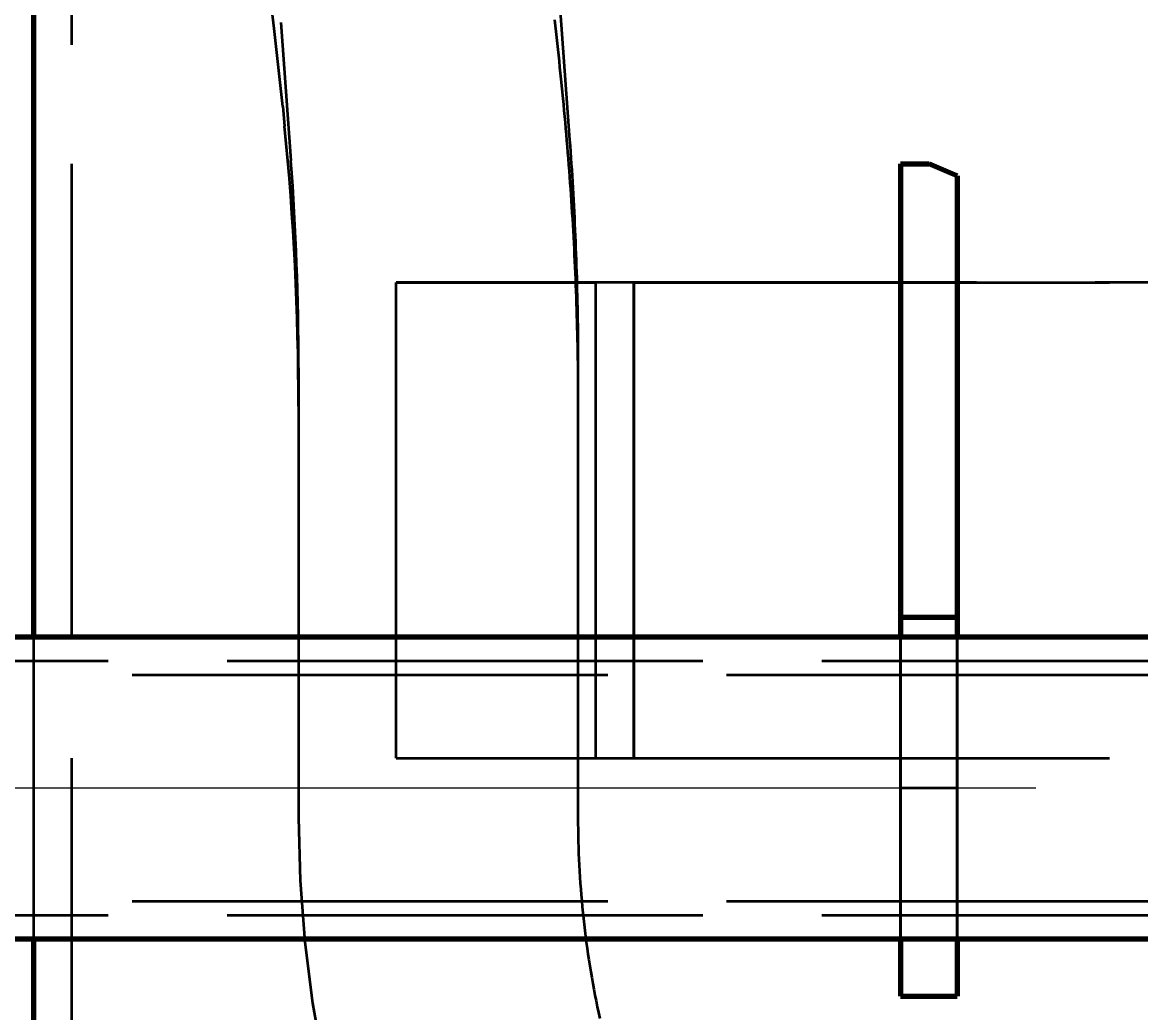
# Model space of a CAD drawing. Header units: millimetres. Extents: x 0 to 2208, y 0 to 420.
# Drawn here: x 76.56 to 85.97, y 156.88 to 165.2 of the extents above; entities that cross this region are included whole.
import ezdxf

# ---------------------------------------------------------------- set-up
doc = ezdxf.new("R2010")
doc.units = ezdxf.units.MM
doc.linetypes.add('IRAM-E-TRAZOS', pattern=[5, 4, -1])
doc.linetypes.add('IRAM-F-TRAZO-PUNTO', pattern=[20, 15, -2, 1, -2])
for name, color, linetype, lineweight in [('01-VISIBLE', 7, 'CONTINUOUS', 70), ('02-OCULTA', 4, 'IRAM-E-TRAZOS', 35), ('03-EJE', 1, 'IRAM-F-TRAZO-PUNTO', 18), ('04-COTA', 3, 'CONTINUOUS', 18)]:
    doc.layers.add(name, color=color, linetype=linetype, lineweight=lineweight)
doc.styles.add('ISO3098', font='isocpeur.ttf')
doc.dimstyles.new('FLAMA-IRAM', dxfattribs={"dimtxt": 3.5, "dimasz": 3.5, "dimexe": 2, "dimexo": 1.5, "dimgap": 1, "dimtad": 1, "dimdec": 1, "dimtxsty": 'ISO3098', "dimblk": 'IRAM_FLECHA', "dimblk1": 'IRAM_FLECHA', "dimblk2": 'IRAM_FLECHA', "dimcen": 2.5, "dimclrd": 256, "dimclre": 256, "dimclrt": 256, "dimazin": 3, "dimtfac": 1, "dimtmove": 0, "dimatfit": 3, "dimlwd": 18, "dimlwe": 18})

# ---------------------------------------------------------------- blocks, each defined once
blk = doc.blocks.new('IRAM_FLECHA')
blk.add_solid([(0, 0), (-1, 0.125), (-1, -0.125)])

msp = doc.modelspace()

# ---------------------------------------------------------------- linework, layer by layer
at = {"layer": '01-VISIBLE'}
for p, q in [((76.6591, 160.0359), (76.6591, 167.8448)), ((83.9466, 164.0159), (83.9466, 160.201)), ((83.9466, 164.0159), (84.1841, 164.0159)), ((84.4216, 163.9137), (84.4216, 160.201)), ((83.9466, 160.201), (83.9466, 160.0359)), ((83.9466, 160.201), (84.4216, 160.201)), ((84.4216, 160.201), (84.4216, 160.0359)), ((73.2841, 160.0359), (107.6841, 160.0359)), ((73.2841, 157.4959), (107.6841, 157.4959)), ((76.6591, 155.0159), (76.6591, 157.4959)), ((83.9466, 157.4959), (83.9466, 157.0159)), ((84.4216, 157.4959), (84.4216, 157.0159)), ((83.9466, 157.0159), (84.4216, 157.0159))]:
    msp.add_line(p, q, dxfattribs=at)
msp.add_lwpolyline([(84.4216, 163.9137), (84.3819, 163.9304), (84.3422, 163.9473), (84.3026, 163.9643), (84.263, 163.9814), (84.2235, 163.9986), (84.1841, 164.0159)], dxfattribs=at)
at = {"layer": '02-OCULTA'}
for p, q in [((76.9791, 155.0159), (76.9791, 204.3159)), ((81.0787, 165.3762), (81.1639, 164.2156)), ((81.0787, 165.3762), (81.1639, 164.2156)), ((78.735, 165.2042), (78.8202, 164.0436)), ((78.735, 165.2042), (78.8202, 164.0436)), ((81.0897, 164.7277), (81.106, 164.564)), ((78.7512, 164.4955), (78.7675, 164.3318)), ((83.9466, 157.0159), (83.9466, 164.0159)), ((84.4216, 157.0159), (84.4216, 163.9137)), ((81.7041, 163.0159), (79.7041, 163.0159)), ((79.7041, 163.0159), (81.3841, 163.0159)), ((79.7041, 159.0159), (79.7041, 163.0159)), ((79.7041, 159.0159), (79.7041, 163.0159)), ((81.3841, 159.0159), (81.3841, 163.0159)), ((81.3841, 159.0159), (81.3841, 163.0159)), ((99.5841, 163.0159), (81.3841, 163.0159)), ((81.7041, 163.0159), (99.2641, 163.0159)), ((81.7041, 159.0159), (81.7041, 163.0159)), ((81.7041, 163.0159), (81.7041, 159.0159)), ((78.8841, 162.2998), (78.8841, 158.5159)), ((78.8841, 162.2998), (78.8841, 158.5159)), ((81.2341, 162.2998), (81.2341, 158.5159)), ((81.2341, 162.2998), (81.2341, 158.5159)), ((78.8841, 161.9779), (78.8841, 158.5159)), ((81.2341, 161.9779), (81.2341, 158.5159)), ((76.6591, 157.4959), (76.6591, 160.0359)), ((83.9466, 160.0359), (83.9466, 158.7659)), ((84.4216, 160.0359), (84.4216, 158.7659)), ((73.2841, 159.8359), (107.6841, 159.8359)), ((67.4841, 159.7184), (113.4841, 159.7184)), ((79.7041, 159.0159), (81.7041, 159.0159)), ((79.7041, 159.0159), (81.3841, 159.0159)), ((81.3841, 159.0159), (99.5841, 159.0159)), ((81.7041, 159.0159), (99.2641, 159.0159)), ((83.9466, 158.7659), (83.9466, 157.4959)), ((83.9466, 158.7659), (84.4216, 158.7659)), ((84.4216, 158.7659), (84.4216, 157.4959)), ((67.4841, 157.8134), (113.4841, 157.8134)), ((73.2841, 157.6959), (107.6841, 157.6959))]:
    msp.add_line(p, q, dxfattribs=at)
for points in [[(81.0372, 165.226), (81.0427, 165.1762), (81.0482, 165.1264), (81.0536, 165.0766), (81.0589, 165.0267), (81.0642, 164.9769), (81.0695, 164.9271), (81.0746, 164.8772), (81.0797, 164.8274), (81.0848, 164.7775), (81.0897, 164.7277)], [(81.106, 164.564), (81.111, 164.5135), (81.1158, 164.4629), (81.1206, 164.4123), (81.1253, 164.3618), (81.1299, 164.3112), (81.1343, 164.2606), (81.1387, 164.21), (81.143, 164.1594), (81.1472, 164.1088), (81.1513, 164.0581), (81.1553, 164.0075), (81.1591, 163.9569), (81.1629, 163.9062), (81.1666, 163.8556), (81.1702, 163.8049), (81.1737, 163.7542), (81.1771, 163.7035), (81.1804, 163.6529), (81.1836, 163.6022), (81.1867, 163.5515), (81.1897, 163.5008), (81.1926, 163.4501), (81.1954, 163.3993), (81.1981, 163.3486), (81.2008, 163.2979), (81.2033, 163.2472), (81.2057, 163.1964), (81.208, 163.1457), (81.2102, 163.095), (81.2123, 163.0442), (81.2144, 162.9935), (81.2163, 162.9427), (81.2181, 162.8919), (81.2198, 162.8412), (81.2214, 162.7904), (81.223, 162.7397), (81.2244, 162.6889), (81.2257, 162.6381), (81.227, 162.5873), (81.2281, 162.5366), (81.2291, 162.4858), (81.2301, 162.435), (81.2309, 162.3842), (81.2316, 162.3334), (81.2323, 162.2826), (81.2328, 162.2318), (81.2333, 162.1811), (81.2336, 162.1303), (81.2339, 162.0795), (81.234, 162.0287), (81.2341, 161.9779)], [(81.1639, 164.2156), (81.1675, 164.1652), (81.1711, 164.1149), (81.1745, 164.0646), (81.1779, 164.0142), (81.1811, 163.9639), (81.1843, 163.9135), (81.1873, 163.8631), (81.1903, 163.8128), (81.1932, 163.7624), (81.1959, 163.712), (81.1986, 163.6616), (81.2012, 163.6112), (81.2037, 163.5608), (81.2061, 163.5104), (81.2083, 163.46), (81.2105, 163.4096), (81.2126, 163.3592), (81.2146, 163.3088), (81.2165, 163.2584), (81.2183, 163.2079), (81.22, 163.1575), (81.2216, 163.1071), (81.2231, 163.0566), (81.2245, 163.0062), (81.2258, 162.9557), (81.2271, 162.9053), (81.2282, 162.8549), (81.2292, 162.8044), (81.2301, 162.754), (81.2309, 162.7035), (81.2317, 162.653), (81.2323, 162.6026), (81.2328, 162.5521), (81.2333, 162.5017), (81.2336, 162.4512), (81.2339, 162.4008), (81.234, 162.3503), (81.2341, 162.2998)], [(81.1639, 164.2156), (81.1675, 164.1652), (81.1711, 164.1149), (81.1745, 164.0646), (81.1779, 164.0142), (81.1811, 163.9639), (81.1843, 163.9135), (81.1873, 163.8631), (81.1903, 163.8128), (81.1932, 163.7624), (81.1959, 163.712), (81.1986, 163.6616), (81.2012, 163.6112), (81.2037, 163.5608), (81.2061, 163.5104), (81.2083, 163.46), (81.2105, 163.4096), (81.2126, 163.3592), (81.2146, 163.3088), (81.2165, 163.2584), (81.2183, 163.2079), (81.22, 163.1575), (81.2216, 163.1071), (81.2231, 163.0566), (81.2245, 163.0062), (81.2258, 162.9557), (81.2271, 162.9053), (81.2282, 162.8549), (81.2292, 162.8044), (81.2301, 162.754), (81.2309, 162.7035), (81.2317, 162.653), (81.2323, 162.6026), (81.2328, 162.5521), (81.2333, 162.5017), (81.2336, 162.4512), (81.2339, 162.4008), (81.234, 162.3503), (81.2341, 162.2998)], [(83.9466, 164.0159), (83.9861, 164.0159), (84.0257, 164.0159), (84.0653, 164.0159), (84.1049, 164.0159), (84.1445, 164.0159), (84.1841, 164.0159)], [(81.2341, 158.5159), (81.2342, 158.4659), (81.2347, 158.4159), (81.2355, 158.3658), (81.2366, 158.3158), (81.238, 158.2658), (81.2398, 158.2158), (81.2418, 158.1658), (81.2442, 158.1158), (81.2469, 158.0658), (81.2499, 158.0159), (81.2532, 157.966), (81.2569, 157.9161), (81.2608, 157.8662), (81.2651, 157.8163), (81.2697, 157.7665), (81.2746, 157.7167), (81.2798, 157.6669), (81.2853, 157.6172), (81.2912, 157.5675), (81.2974, 157.5179), (81.3038, 157.4682), (81.3106, 157.4187), (81.3177, 157.3691), (81.3252, 157.3197), (81.3329, 157.2702), (81.3409, 157.2208), (81.3493, 157.1715), (81.358, 157.1222), (81.367, 157.073), (81.3763, 157.0238), (81.3859, 156.9747), (81.3958, 156.9257), (81.406, 156.8767), (81.4165, 156.8278)], [(81.2341, 158.5159), (81.2342, 158.4659), (81.2347, 158.4159), (81.2355, 158.3658), (81.2366, 158.3158), (81.238, 158.2658), (81.2398, 158.2158), (81.2418, 158.1658), (81.2442, 158.1158), (81.2469, 158.0658), (81.2499, 158.0159), (81.2532, 157.966), (81.2569, 157.9161), (81.2608, 157.8662), (81.2651, 157.8163), (81.2697, 157.7665), (81.2746, 157.7167), (81.2798, 157.6669), (81.2853, 157.6172), (81.2912, 157.5675), (81.2974, 157.5179), (81.3038, 157.4682), (81.3106, 157.4187), (81.3177, 157.3691), (81.3252, 157.3197), (81.3329, 157.2702), (81.3409, 157.2208), (81.3493, 157.1715), (81.358, 157.1222), (81.367, 157.073), (81.3763, 157.0238), (81.3859, 156.9747), (81.3958, 156.9257), (81.406, 156.8767), (81.4165, 156.8278)], [(81.2341, 158.5159), (81.2342, 158.4659), (81.2347, 158.4159), (81.2355, 158.3658), (81.2366, 158.3158), (81.238, 158.2658), (81.2398, 158.2158), (81.2418, 158.1658), (81.2442, 158.1158), (81.2469, 158.0658), (81.2499, 158.0159), (81.2532, 157.966), (81.2569, 157.9161), (81.2608, 157.8662), (81.2651, 157.8163), (81.2697, 157.7665), (81.2746, 157.7167), (81.2798, 157.6669), (81.2853, 157.6172), (81.2912, 157.5675), (81.2974, 157.5179), (81.3038, 157.4682), (81.3106, 157.4187), (81.3177, 157.3691), (81.3252, 157.3197), (81.3329, 157.2702), (81.3409, 157.2208), (81.3493, 157.1715), (81.358, 157.1222), (81.367, 157.073), (81.3763, 157.0238), (81.3859, 156.9747), (81.3958, 156.9257), (81.406, 156.8767), (81.4165, 156.8278)], [(83.9466, 157.0159), (83.9993, 157.0159), (84.0521, 157.0159), (84.1049, 157.0159), (84.1577, 157.0159), (84.2105, 157.0159), (84.2632, 157.0159), (84.316, 157.0159), (84.3688, 157.0159), (84.4216, 157.0159)]]:
    msp.add_lwpolyline(points, dxfattribs=at)
for centre, radius, start, end in [((40.1162, 160.6595), 38.825, 5.67016, 13.47951), ((55.0591, 161.9779), 23.825, 0, 5.67016), ((55.0591, 162.2998), 23.825, 0, 4.1972), ((55.0591, 162.2998), 23.825, 0, 4.1972), ((89.1341, 158.5159), 10.25, 180, -90), ((89.1341, 158.5159), 10.25, 180, -90), ((89.1341, 158.5159), 10.25, 180, -90)]:
    msp.add_arc(centre, radius, start, end, dxfattribs=at)
at = {"layer": '03-EJE'}
msp.add_line((70.0841, 158.7659), (110.8841, 158.7659), dxfattribs=at)

# ---------------------------------------------------------------- dimensions: what is measured, and where the dimension line sits
at = {"layer": '04-COTA'}
msp.add_linear_dim(base=(55.4841, 143.7659), p1=(76.6591, 143.7659), p2=(87.4841, 216.4511), angle=90, dimstyle='FLAMA-IRAM', override={"dimlfac": 10}, dxfattribs=at).render()

doc.saveas('drawing.dxf')
